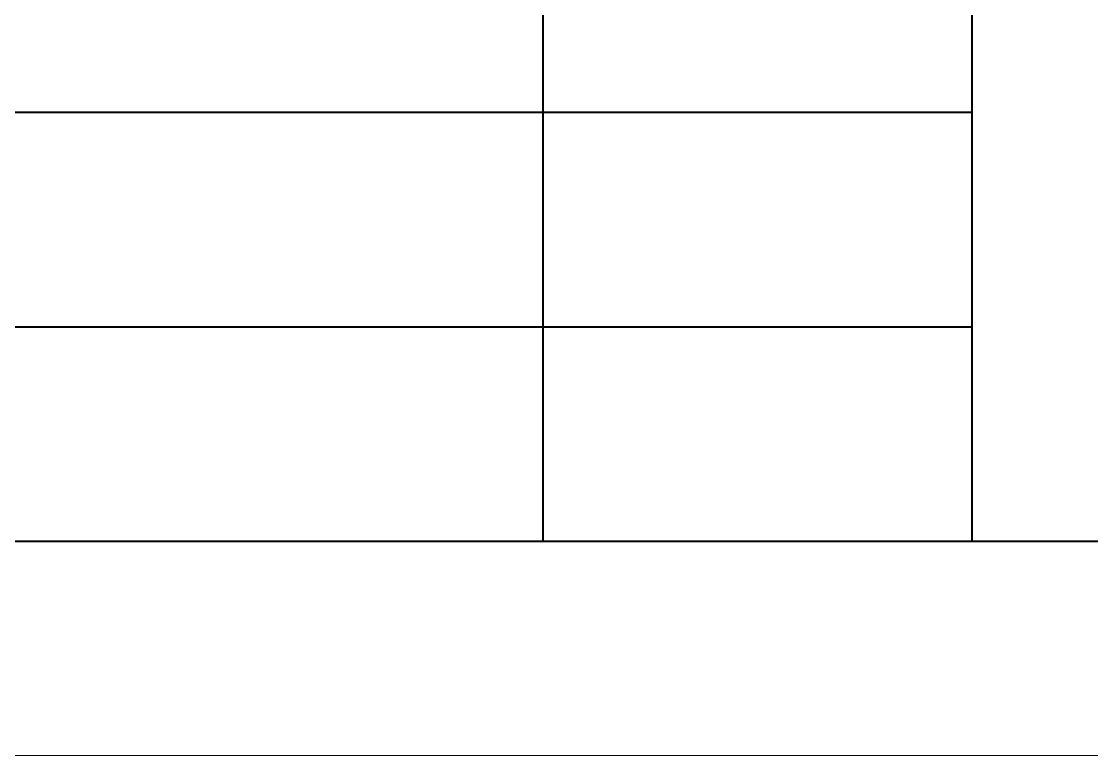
# Model space of a CAD drawing. Header units: millimetres. Extents: x 12064 to 35004, y -6103 to -2658.
# Drawn here: x 30528.59 to 30553.55, y -3146.57 to -3129.44 of the extents above; entities that cross this region are included whole.
import ezdxf

# ---------------------------------------------------------------- set-up
doc = ezdxf.new("R2010")
doc.units = ezdxf.units.MM
doc.layers.add('Layer_06', color=6, linetype='Continuous', lineweight=13)
doc.layers.add('Layer_07', color=7, linetype='Continuous', lineweight=40)

msp = doc.modelspace()

# ---------------------------------------------------------------- linework, layer by layer
at = {"layer": 'Layer_06'}
msp.add_line((30255.838, -3146.567), (30675.838, -3146.567), dxfattribs=at)
at = {"layer": 'Layer_07', "linetype": 'Continuous'}
for p, q in [((30485.715, -3131.561), (30550.758, -3131.561)), ((30485.715, -3136.564), (30550.758, -3136.564)), ((30275.838, -3141.567), (30670.838, -3141.567))]:
    msp.add_line(p, q, dxfattribs=at)
for points in [[(30540.752, -3086.531), (30540.752, -3141.567)], [(30550.758, -3086.531), (30550.758, -3141.567)]]:
    msp.add_lwpolyline(points, dxfattribs=at)

doc.saveas('drawing.dxf')
